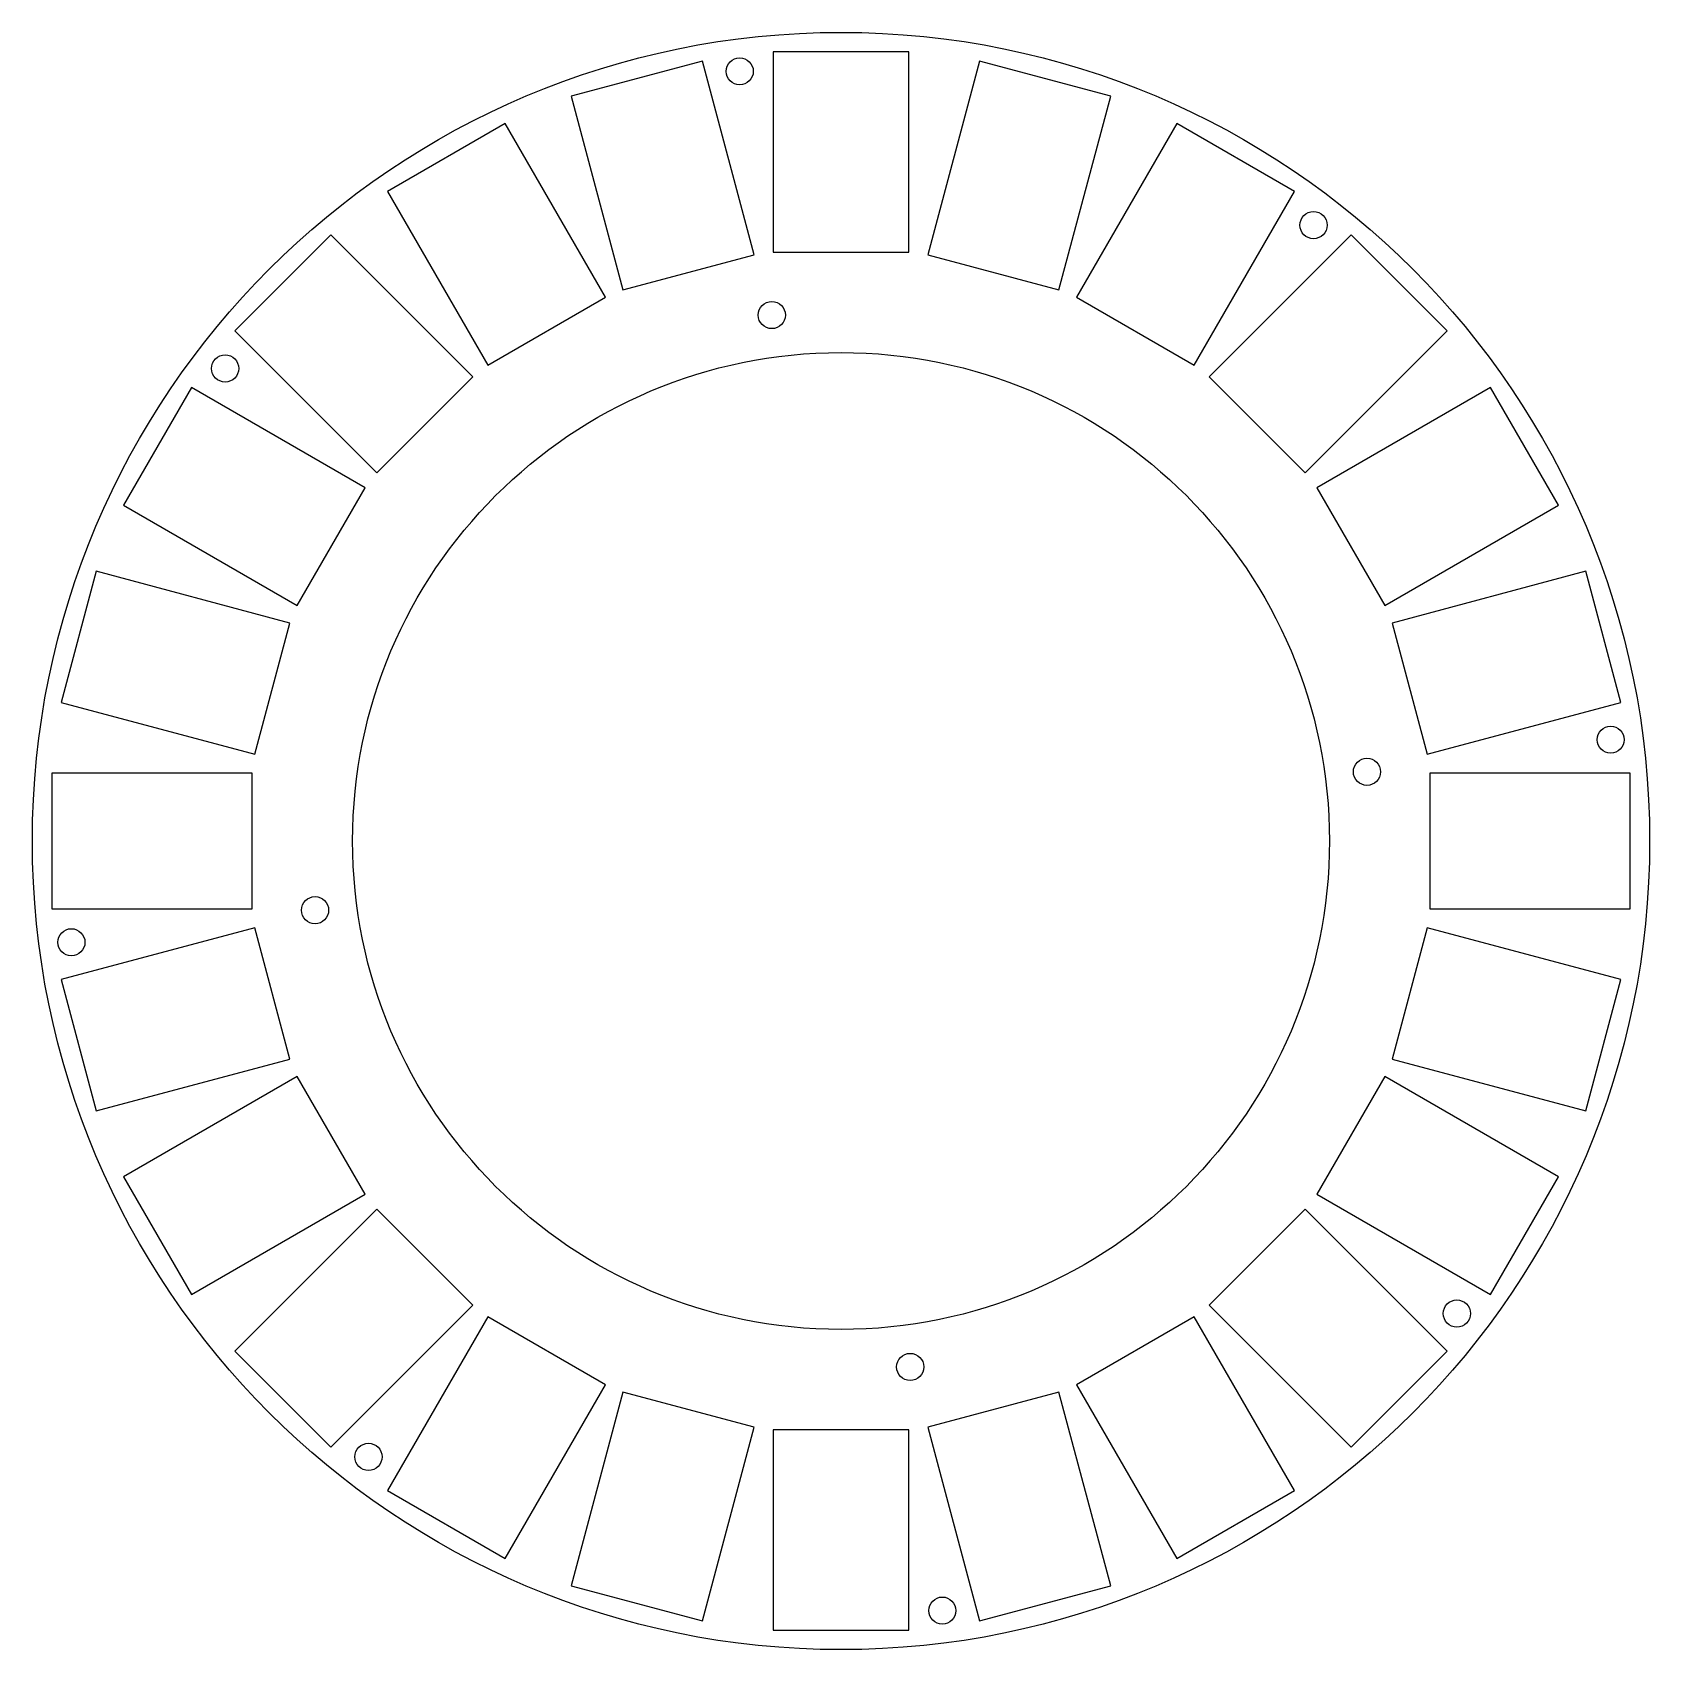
# Model space of a CAD drawing. Header units: millimetres. Extents: x 27 to 277, y 25 to 275.
import ezdxf

# ---------------------------------------------------------------- set-up
doc = ezdxf.new("R2010")
doc.units = ezdxf.units.MM

msp = doc.modelspace()

# ---------------------------------------------------------------- linework, layer by layer
at = {"color": 7, "linetype": 'Continuous', "lineweight": 25}
for p, q in [((130.33, 270.43), (110.04, 265)), ((138.35, 240.49), (130.33, 270.43)), ((141.26, 271.87), (141.26, 240.87)), ((162.26, 271.87), (141.26, 271.87)), ((162.26, 240.87), (162.26, 271.87)), ((173.19, 270.43), (165.17, 240.49)), ((193.48, 265), (173.19, 270.43)), ((110.04, 265), (118.06, 235.05)), ((185.45, 235.05), (193.48, 265)), ((99.85, 260.77), (81.67, 250.27)), ((115.35, 233.93), (99.85, 260.77)), ((203.67, 260.77), (188.17, 233.93)), ((221.85, 250.27), (203.67, 260.77)), ((81.67, 250.27), (97.17, 223.43)), ((206.35, 223.43), (221.85, 250.27)), ((72.92, 243.56), (58.07, 228.71)), ((94.84, 221.64), (72.92, 243.56)), ((230.6, 243.56), (208.68, 221.64)), ((245.45, 228.71), (230.6, 243.56)), ((118.06, 235.05), (138.35, 240.49)), ((141.26, 240.87), (162.26, 240.87)), ((165.17, 240.49), (185.45, 235.05)), ((97.17, 223.43), (115.35, 233.93)), ((188.17, 233.93), (206.35, 223.43)), ((58.07, 228.71), (79.99, 206.79)), ((223.53, 206.79), (245.45, 228.71)), ((79.99, 206.79), (94.84, 221.64)), ((208.68, 221.64), (223.53, 206.79)), ((51.35, 219.96), (40.85, 201.78)), ((78.2, 204.46), (51.35, 219.96)), ((252.16, 219.96), (225.32, 204.46)), ((262.66, 201.78), (252.16, 219.96)), ((67.7, 186.28), (78.2, 204.46)), ((225.32, 204.46), (235.82, 186.28)), ((40.85, 201.78), (67.7, 186.28)), ((235.82, 186.28), (262.66, 201.78)), ((36.63, 191.59), (31.2, 171.3)), ((66.58, 183.56), (36.63, 191.59)), ((266.88, 191.59), (236.94, 183.56)), ((272.32, 171.3), (266.88, 191.59)), ((61.14, 163.28), (66.58, 183.56)), ((236.94, 183.56), (242.38, 163.28)), ((31.2, 171.3), (61.14, 163.28)), ((242.38, 163.28), (272.32, 171.3)), ((29.76, 160.37), (29.76, 139.37)), ((60.76, 160.37), (29.76, 160.37)), ((60.76, 139.37), (60.76, 160.37)), ((273.76, 160.37), (242.76, 160.37)), ((242.76, 160.37), (242.76, 139.37)), ((273.76, 139.37), (273.76, 160.37)), ((29.76, 139.37), (60.76, 139.37)), ((242.76, 139.37), (273.76, 139.37)), ((61.14, 136.46), (31.2, 128.44)), ((66.58, 116.17), (61.14, 136.46)), ((242.38, 136.46), (236.94, 116.17)), ((272.32, 128.44), (242.38, 136.46)), ((31.2, 128.44), (36.63, 108.15)), ((266.88, 108.15), (272.32, 128.44)), ((36.63, 108.15), (66.58, 116.17)), ((236.94, 116.17), (266.88, 108.15)), ((67.7, 113.46), (40.85, 97.96)), ((78.2, 95.28), (67.7, 113.46)), ((235.82, 113.46), (225.32, 95.28)), ((262.66, 97.96), (235.82, 113.46)), ((40.85, 97.96), (51.35, 79.78)), ((252.16, 79.78), (262.66, 97.96)), ((51.35, 79.78), (78.2, 95.28)), ((225.32, 95.28), (252.16, 79.78)), ((79.99, 92.95), (58.07, 71.03)), ((94.84, 78.1), (79.99, 92.95)), ((223.53, 92.95), (208.68, 78.1)), ((245.45, 71.03), (223.53, 92.95)), ((72.92, 56.18), (94.84, 78.1)), ((208.68, 78.1), (230.6, 56.18)), ((97.17, 76.31), (81.67, 49.46)), ((115.35, 65.81), (97.17, 76.31)), ((206.35, 76.31), (188.17, 65.81)), ((221.85, 49.46), (206.35, 76.31)), ((58.07, 71.03), (72.92, 56.18)), ((230.6, 56.18), (245.45, 71.03)), ((99.85, 38.96), (115.35, 65.81)), ((188.17, 65.81), (203.67, 38.96)), ((118.06, 64.69), (110.04, 34.74)), ((138.35, 59.25), (118.06, 64.69)), ((185.45, 64.69), (165.17, 59.25)), ((193.48, 34.74), (185.45, 64.69)), ((130.33, 29.31), (138.35, 59.25)), ((162.26, 58.87), (141.26, 58.87)), ((141.26, 58.87), (141.26, 27.87)), ((162.26, 27.87), (162.26, 58.87)), ((165.17, 59.25), (173.19, 29.31)), ((81.67, 49.46), (99.85, 38.96)), ((203.67, 38.96), (221.85, 49.46)), ((110.04, 34.74), (130.33, 29.31)), ((173.19, 29.31), (193.48, 34.74)), ((141.26, 27.87), (162.26, 27.87))]:
    msp.add_line(p, q, dxfattribs=at)
for centre, radius in [((151.76, 149.87), 125), ((136.1, 268.84), 2.1), ((224.81, 245.07), 2.1), ((141.06, 231.17), 2.1), ((56.56, 222.92), 2.1), ((151.76, 149.87), 75.5), ((270.73, 165.53), 2.1), ((233.06, 160.57), 2.1), ((70.46, 139.17), 2.1), ((32.79, 134.21), 2.1), ((246.96, 76.82), 2.1), ((162.46, 68.57), 2.1), ((78.71, 54.67), 2.1), ((167.42, 30.9), 2.1)]:
    msp.add_circle(centre, radius, dxfattribs=at)

doc.saveas('drawing.dxf')
